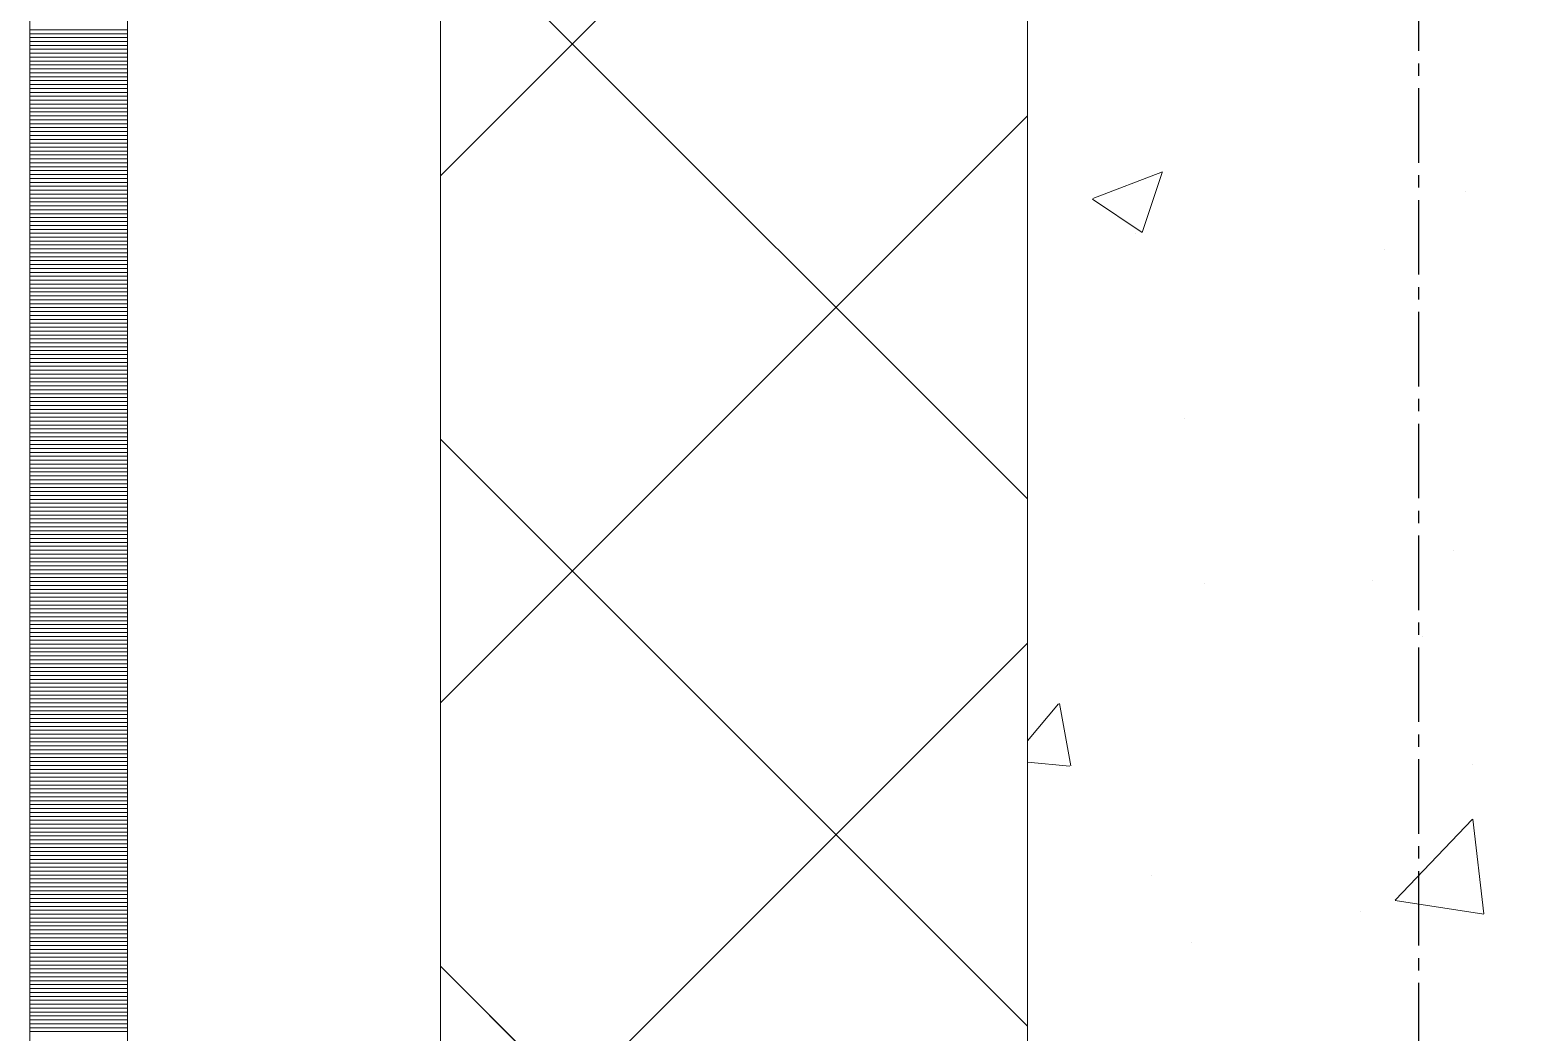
# Model space of a CAD drawing. Header units: millimetres. Extents: x 470010 to 1231400, y -134005 to 421770.
# Drawn here: x 672518.6 to 672898.8, y -28836.7 to -28580.5 of the extents above; entities that cross this region are included whole.
import ezdxf
from ezdxf.enums import TextEntityAlignment as Align

# ---------------------------------------------------------------- set-up
doc = ezdxf.new("R2010")
doc.units = ezdxf.units.MM
doc.linetypes.add('CENTER2', pattern=[28.575, 19.05, -3.175, 3.175, -3.175])
doc.linetypes.add('DASHED', pattern=[19.05, 12.7, -6.35])
doc.layers.get('Defpoints').update_dxf_attribs({"color": 140})
doc.layers.add('АР_Делит', color=120, linetype='Continuous', lineweight=0, plot=False)
for name, color, linetype, lineweight in [('АР_Стены ПЕНОблок', 52, 'Continuous', 20), ('АР_Тонкая', 254, 'Continuous', 5), ('АР_Утеплитель', 31, 'Continuous', 0), ('АР_Штриховка', 8, 'Continuous', 0)]:
    doc.layers.add(name, color=color, linetype=linetype, lineweight=lineweight)
doc.layers.add('РД_Оси_100', color=7, linetype='Continuous', lineweight=0, true_color=0x525252)
doc.styles.add('style1', font='ARIALN.TTF')

# ---------------------------------------------------------------- blocks, each defined once
blk = doc.blocks.new('СОШ_2200_АР_ОСИ_М100_28.05.24')
at = {"layer": 'АР_Делит', "color": 251, "linetype": 'DASHED', "true_color": 0x636466}
blk.add_lwpolyline([(114955, 135155), (114955, -355), (93595.036, -355), (93595.036, 13855), (94145, 13855), (94145, 68320), (66055, 68320), (66055, 13857.73), (83455, 13857.73), (83455, -355), (45245, -355), (45245, 13145), (44695, 13145), (44695, 26755), (45245, 26755), (45245, 68320), (20455, 68320), (20455, 26755), (27955, 26755), (27955, 13145), (-355, 13145), (-355, 100855)], dxfattribs=at)
at = {"layer": 'РД_Оси_100', "color": 251, "linetype": 'CENTER2', "true_color": 0x636466}
blk.add_line((0, -6155), (0, 139938.679), dxfattribs=at)
blk = doc.blocks.new('A$C9108343f')
at = {"layer": 'АР_Стены ПЕНОблок', "color": 18, "linetype": 'Continuous', "lineweight": 20, "true_color": 0x000000}
blk.add_line((7054.96, 97555), (7054.96, 21355), dxfattribs=at)
at = {"layer": 'АР_Тонкая', "color": 18, "linetype": 'Continuous', "lineweight": 5, "true_color": 0x000000}
for p, q in [((6799.96, 97555), (6799.96, 21355)), ((6824.96, 97555), (6824.96, 21355)), ((6824.96, 21355), (6824.96, 97555)), ((6904.96, 21355), (6904.96, 97555))]:
    blk.add_line(p, q, dxfattribs=at)
at = {"layer": 'АР_Утеплитель', "color": 18, "linetype": 'Continuous', "lineweight": 0, "true_color": 0x000000}
for p, q in [((6904.96, 97555), (6904.96, 21355)), ((7054.96, 21355), (7054.96, 97555))]:
    blk.add_line(p, q, dxfattribs=at)
at = {"layer": 'АР_Штриховка', "color": 18, "linetype": 'Continuous', "lineweight": 0, "true_color": 0x000000}
for p, q in [((6904.96, 71748.43), (7054.96, 71898.43)), ((7054.96, 71665.86), (6904.96, 71815.86)), ((6799.96, 71785.75), (6824.96, 71785.75)), ((6799.96, 71784.75), (6824.96, 71784.75)), ((6799.96, 71783.75), (6824.96, 71783.75)), ((6799.96, 71782.75), (6824.96, 71782.75)), ((6799.96, 71781.75), (6824.96, 71781.75)), ((6799.96, 71780.75), (6824.96, 71780.75)), ((6799.96, 71779.75), (6824.96, 71779.75)), ((6799.96, 71778.75), (6824.96, 71778.75)), ((6799.96, 71777.75), (6824.96, 71777.75)), ((6799.96, 71776.75), (6824.96, 71776.75)), ((6799.96, 71775.75), (6824.96, 71775.75)), ((6799.96, 71774.75), (6824.96, 71774.75)), ((6799.96, 71773.75), (6824.96, 71773.75)), ((6799.96, 71772.75), (6824.96, 71772.75)), ((6799.96, 71771.75), (6824.96, 71771.75)), ((6799.96, 71770.75), (6824.96, 71770.75)), ((6799.96, 71769.75), (6824.96, 71769.75)), ((6799.96, 71768.75), (6824.96, 71768.75)), ((6799.96, 71767.75), (6824.96, 71767.75)), ((6799.96, 71766.75), (6824.96, 71766.75)), ((6799.96, 71765.75), (6824.96, 71765.75)), ((6799.96, 71764.75), (6824.96, 71764.75)), ((6799.96, 71763.75), (6824.96, 71763.75)), ((6799.96, 71762.75), (6824.96, 71762.75)), ((6904.96, 71613.73), (7054.96, 71763.73)), ((6799.96, 71761.75), (6824.96, 71761.75)), ((6799.96, 71760.75), (6824.96, 71760.75)), ((6799.96, 71759.75), (6824.96, 71759.75)), ((6799.96, 71758.75), (6824.96, 71758.75)), ((6799.96, 71757.75), (6824.96, 71757.75)), ((6799.96, 71756.75), (6824.96, 71756.75)), ((6799.96, 71755.75), (6824.96, 71755.75)), ((6799.96, 71754.75), (6824.96, 71754.75)), ((6799.96, 71753.75), (6824.96, 71753.75)), ((6799.96, 71752.75), (6824.96, 71752.75)), ((6799.96, 71751.75), (6824.96, 71751.75)), ((6799.96, 71750.75), (6824.96, 71750.75)), ((6799.96, 71749.75), (6824.96, 71749.75)), ((6799.96, 71748.75), (6824.96, 71748.75)), ((6799.96, 71747.75), (6824.96, 71747.75)), ((7071.68, 71742.61), (7089.47, 71749.44)), ((7084.27, 71733.94), (7089.42, 71749.28)), ((6799.96, 71746.75), (6824.96, 71746.75)), ((6799.96, 71745.75), (6824.96, 71745.75)), ((6799.96, 71744.75), (6824.96, 71744.75)), ((6799.96, 71743.75), (6824.96, 71743.75)), ((7167.02, 71744.51), (7167.02, 71744.51)), ((6799.96, 71742.75), (6824.96, 71742.75)), ((6799.96, 71741.75), (6824.96, 71741.75)), ((6799.96, 71740.75), (6824.96, 71740.75)), ((7071.62, 71742.46), (7084.25, 71733.94)), ((6799.96, 71739.75), (6824.96, 71739.75)), ((6799.96, 71738.75), (6824.96, 71738.75)), ((6799.96, 71737.75), (6824.96, 71737.75)), ((6799.96, 71736.75), (6824.96, 71736.75)), ((6799.96, 71735.75), (6824.96, 71735.75)), ((6799.96, 71734.75), (6824.96, 71734.75)), ((6799.96, 71733.75), (6824.96, 71733.75)), ((6799.96, 71732.75), (6824.96, 71732.75)), ((7082.54, 71733.64), (7082.54, 71733.64)), ((6799.96, 71731.75), (6824.96, 71731.75)), ((6799.96, 71730.75), (6824.96, 71730.75)), ((6799.96, 71729.75), (6824.96, 71729.75)), ((6799.96, 71728.75), (6824.96, 71728.75)), ((7146.15, 71729.54), (7146.15, 71729.54)), ((6799.96, 71727.75), (6824.96, 71727.75)), ((6799.96, 71726.75), (6824.96, 71726.75)), ((6799.96, 71725.75), (6824.96, 71725.75)), ((6799.96, 71724.75), (6824.96, 71724.75)), ((6799.96, 71723.75), (6824.96, 71723.75)), ((6799.96, 71722.75), (6824.96, 71722.75)), ((6799.96, 71721.75), (6824.96, 71721.75)), ((6799.96, 71720.75), (6824.96, 71720.75)), ((6799.96, 71719.75), (6824.96, 71719.75)), ((6799.96, 71718.75), (6824.96, 71718.75)), ((6799.96, 71717.75), (6824.96, 71717.75)), ((6799.96, 71716.75), (6824.96, 71716.75)), ((6799.96, 71715.75), (6824.96, 71715.75)), ((6799.96, 71714.75), (6824.96, 71714.75)), ((6799.96, 71713.75), (6824.96, 71713.75)), ((6799.96, 71712.75), (6824.96, 71712.75)), ((6799.96, 71711.75), (6824.96, 71711.75)), ((6799.96, 71710.75), (6824.96, 71710.75)), ((6799.96, 71709.75), (6824.96, 71709.75)), ((6799.96, 71708.75), (6824.96, 71708.75)), ((6799.96, 71707.75), (6824.96, 71707.75)), ((6799.96, 71706.75), (6824.96, 71706.75)), ((6799.96, 71705.75), (6824.96, 71705.75)), ((6799.96, 71704.75), (6824.96, 71704.75)), ((6799.96, 71703.75), (6824.96, 71703.75)), ((6799.96, 71702.75), (6824.96, 71702.75)), ((6799.96, 71701.75), (6824.96, 71701.75)), ((6799.96, 71700.75), (6824.96, 71700.75)), ((6799.96, 71699.75), (6824.96, 71699.75)), ((6799.96, 71698.75), (6824.96, 71698.75)), ((6799.96, 71697.75), (6824.96, 71697.75)), ((6799.96, 71696.75), (6824.96, 71696.75)), ((6799.96, 71695.75), (6824.96, 71695.75)), ((6799.96, 71694.75), (6824.96, 71694.75)), ((6799.96, 71693.75), (6824.96, 71693.75)), ((6799.96, 71692.75), (6824.96, 71692.75)), ((6799.96, 71691.75), (6824.96, 71691.75)), ((6799.96, 71690.75), (6824.96, 71690.75)), ((6799.96, 71689.75), (6824.96, 71689.75)), ((6799.96, 71688.75), (6824.96, 71688.75)), ((6799.96, 71687.75), (6824.96, 71687.75)), ((6799.96, 71686.75), (6824.96, 71686.75)), ((6799.96, 71685.75), (6824.96, 71685.75)), ((6799.96, 71684.75), (6824.96, 71684.75)), ((6799.96, 71683.75), (6824.96, 71683.75)), ((7095.18, 71686.42), (7095.18, 71686.42)), ((6799.96, 71682.75), (6824.96, 71682.75)), ((6799.96, 71681.75), (6824.96, 71681.75)), ((6799.96, 71680.75), (6824.96, 71680.75)), ((6799.96, 71679.75), (6824.96, 71679.75)), ((7054.96, 71531.16), (6904.96, 71681.16)), ((6799.96, 71678.75), (6824.96, 71678.75)), ((6799.96, 71677.75), (6824.96, 71677.75)), ((6799.96, 71676.75), (6824.96, 71676.75)), ((6799.96, 71675.75), (6824.96, 71675.75)), ((6799.96, 71674.75), (6824.96, 71674.75)), ((6799.96, 71673.75), (6824.96, 71673.75)), ((6799.96, 71672.75), (6824.96, 71672.75)), ((6799.96, 71671.75), (6824.96, 71671.75)), ((6799.96, 71670.75), (6824.96, 71670.75)), ((6799.96, 71669.75), (6824.96, 71669.75)), ((6799.96, 71668.75), (6824.96, 71668.75)), ((6799.96, 71667.75), (6824.96, 71667.75)), ((6799.96, 71666.75), (6824.96, 71666.75)), ((6799.96, 71665.75), (6824.96, 71665.75)), ((6799.96, 71664.75), (6824.96, 71664.75)), ((6799.96, 71663.75), (6824.96, 71663.75)), ((6799.96, 71662.75), (6824.96, 71662.75)), ((6799.96, 71661.75), (6824.96, 71661.75)), ((6799.96, 71660.75), (6824.96, 71660.75)), ((6799.96, 71659.75), (6824.96, 71659.75)), ((6799.96, 71658.75), (6824.96, 71658.75)), ((6799.96, 71657.75), (6824.96, 71657.75)), ((6799.96, 71656.75), (6824.96, 71656.75)), ((6799.96, 71655.75), (6824.96, 71655.75)), ((6799.96, 71654.75), (6824.96, 71654.75)), ((6799.96, 71653.75), (6824.96, 71653.75)), ((6799.96, 71652.75), (6824.96, 71652.75)), ((7163.79, 71652.7), (7163.79, 71652.7)), ((6799.96, 71651.75), (6824.96, 71651.75)), ((6799.96, 71650.75), (6824.96, 71650.75)), ((6799.96, 71649.75), (6824.96, 71649.75)), ((6799.96, 71648.75), (6824.96, 71648.75)), ((6799.96, 71647.75), (6824.96, 71647.75)), ((6799.96, 71646.75), (6824.96, 71646.75)), ((6799.96, 71645.75), (6824.96, 71645.75)), ((7143.06, 71644.99), (7143.06, 71644.99)), ((6799.96, 71644.75), (6824.96, 71644.75)), ((6799.96, 71643.75), (6824.96, 71643.75)), ((6799.96, 71642.75), (6824.96, 71642.75)), ((6799.96, 71641.75), (6824.96, 71641.75)), ((7100.2, 71644.33), (7100.2, 71644.33)), ((6799.96, 71640.75), (6824.96, 71640.75)), ((6799.96, 71639.75), (6824.96, 71639.75)), ((6799.96, 71638.75), (6824.96, 71638.75)), ((6799.96, 71637.75), (6824.96, 71637.75)), ((6799.96, 71636.75), (6824.96, 71636.75)), ((6799.96, 71635.75), (6824.96, 71635.75)), ((6799.96, 71634.75), (6824.96, 71634.75)), ((6799.96, 71633.75), (6824.96, 71633.75)), ((6799.96, 71632.75), (6824.96, 71632.75)), ((6799.96, 71631.75), (6824.96, 71631.75)), ((6799.96, 71630.75), (6824.96, 71630.75)), ((6799.96, 71629.75), (6824.96, 71629.75)), ((7156.04, 71630.65), (7156.04, 71630.65)), ((6799.96, 71628.75), (6824.96, 71628.75)), ((6799.96, 71627.75), (6824.96, 71627.75)), ((6799.96, 71626.75), (6824.96, 71626.75)), ((6904.96, 71479.02), (7054.96, 71629.02)), ((6799.96, 71625.75), (6824.96, 71625.75)), ((6799.96, 71624.75), (6824.96, 71624.75)), ((6799.96, 71623.75), (6824.96, 71623.75)), ((6799.96, 71622.75), (6824.96, 71622.75)), ((6799.96, 71621.75), (6824.96, 71621.75)), ((6799.96, 71620.75), (6824.96, 71620.75)), ((6799.96, 71619.75), (6824.96, 71619.75)), ((6799.96, 71618.75), (6824.96, 71618.75)), ((6799.96, 71617.75), (6824.96, 71617.75)), ((6799.96, 71616.75), (6824.96, 71616.75)), ((6799.96, 71615.75), (6824.96, 71615.75)), ((6799.96, 71614.75), (6824.96, 71614.75)), ((6799.96, 71613.75), (6824.96, 71613.75)), ((6799.96, 71612.75), (6824.96, 71612.75)), ((6799.96, 71611.75), (6824.96, 71611.75)), ((6799.96, 71610.75), (6824.96, 71610.75)), ((7054.96, 71604.07), (7062.9, 71613.53)), ((7066.08, 71597.65), (7063.14, 71613.57)), ((6799.96, 71609.75), (6824.96, 71609.75)), ((6799.96, 71608.75), (6824.96, 71608.75)), ((6799.96, 71607.75), (6824.96, 71607.75)), ((6799.96, 71606.75), (6824.96, 71606.75)), ((6799.96, 71605.75), (6824.96, 71605.75)), ((6799.96, 71604.75), (6824.96, 71604.75)), ((6799.96, 71603.75), (6824.96, 71603.75)), ((6799.96, 71602.75), (6824.96, 71602.75)), ((6799.96, 71601.75), (6824.96, 71601.75)), ((6799.96, 71600.75), (6824.96, 71600.75)), ((6799.96, 71599.75), (6824.96, 71599.75)), ((6799.96, 71598.75), (6824.96, 71598.75)), ((6799.96, 71597.75), (6824.96, 71597.75)), ((6799.96, 71596.75), (6824.96, 71596.75)), ((6799.96, 71595.75), (6824.96, 71595.75)), ((7054.96, 71598.56), (7065.83, 71597.61)), ((7168.67, 71598.12), (7168.67, 71598.12)), ((6799.96, 71594.75), (6824.96, 71594.75)), ((6799.96, 71593.75), (6824.96, 71593.75)), ((6799.96, 71592.75), (6824.96, 71592.75)), ((6799.96, 71591.75), (6824.96, 71591.75)), ((6799.96, 71590.75), (6824.96, 71590.75)), ((6799.96, 71589.75), (6824.96, 71589.75)), ((6799.96, 71588.75), (6824.96, 71588.75)), ((6799.96, 71587.75), (6824.96, 71587.75)), ((6799.96, 71586.75), (6824.96, 71586.75)), ((6799.96, 71585.75), (6824.96, 71585.75)), ((6799.96, 71584.75), (6824.96, 71584.75)), ((7148.93, 71563.37), (7168.72, 71583.99)), ((7171.59, 71559.88), (7168.79, 71584)), ((6799.96, 71583.75), (6824.96, 71583.75)), ((6799.96, 71582.75), (6824.96, 71582.75)), ((6799.96, 71581.75), (6824.96, 71581.75)), ((6799.96, 71580.75), (6824.96, 71580.75)), ((6799.96, 71579.75), (6824.96, 71579.75)), ((6799.96, 71578.75), (6824.96, 71578.75)), ((6799.96, 71577.75), (6824.96, 71577.75)), ((6799.96, 71576.75), (6824.96, 71576.75)), ((6799.96, 71575.75), (6824.96, 71575.75)), ((6799.96, 71574.75), (6824.96, 71574.75)), ((6799.96, 71573.75), (6824.96, 71573.75)), ((6799.96, 71572.75), (6824.96, 71572.75)), ((6799.96, 71571.75), (6824.96, 71571.75)), ((6799.96, 71570.75), (6824.96, 71570.75)), ((6799.96, 71569.75), (6824.96, 71569.75)), ((7086.63, 71569.73), (7086.63, 71569.73)), ((6799.96, 71568.75), (6824.96, 71568.75)), ((6799.96, 71567.75), (6824.96, 71567.75)), ((6799.96, 71566.75), (6824.96, 71566.75)), ((6799.96, 71565.75), (6824.96, 71565.75)), ((6799.96, 71564.75), (6824.96, 71564.75)), ((6799.96, 71563.75), (6824.96, 71563.75)), ((6799.96, 71562.75), (6824.96, 71562.75)), ((6799.96, 71561.75), (6824.96, 71561.75)), ((7148.99, 71563.26), (7171.58, 71559.76)), ((6799.96, 71560.75), (6824.96, 71560.75)), ((6799.96, 71559.75), (6824.96, 71559.75)), ((6799.96, 71558.75), (6824.96, 71558.75)), ((6799.96, 71557.75), (6824.96, 71557.75)), ((7139.98, 71560.43), (7139.98, 71560.43)), ((6799.96, 71556.75), (6824.96, 71556.75)), ((6799.96, 71555.75), (6824.96, 71555.75)), ((6799.96, 71554.75), (6824.96, 71554.75)), ((6799.96, 71553.75), (6824.96, 71553.75)), ((6799.96, 71552.75), (6824.96, 71552.75)), ((6799.96, 71551.75), (6824.96, 71551.75)), ((6799.96, 71550.75), (6824.96, 71550.75)), ((6799.96, 71549.75), (6824.96, 71549.75)), ((7096.97, 71552.52), (7096.97, 71552.52)), ((6799.96, 71548.75), (6824.96, 71548.75)), ((6799.96, 71547.75), (6824.96, 71547.75)), ((6799.96, 71546.75), (6824.96, 71546.75)), ((7054.96, 71396.46), (6904.96, 71546.46)), ((6799.96, 71545.75), (6824.96, 71545.75)), ((6799.96, 71544.75), (6824.96, 71544.75)), ((6799.96, 71543.75), (6824.96, 71543.75)), ((6799.96, 71542.75), (6824.96, 71542.75)), ((6799.96, 71541.75), (6824.96, 71541.75)), ((6799.96, 71540.75), (6824.96, 71540.75)), ((6799.96, 71539.75), (6824.96, 71539.75)), ((6799.96, 71538.75), (6824.96, 71538.75)), ((6799.96, 71537.75), (6824.96, 71537.75)), ((6799.96, 71536.75), (6824.96, 71536.75)), ((6799.96, 71535.75), (6824.96, 71535.75)), ((6799.96, 71534.75), (6824.96, 71534.75)), ((6799.96, 71533.75), (6824.96, 71533.75)), ((6799.96, 71532.75), (6824.96, 71532.75)), ((6799.96, 71531.75), (6824.96, 71531.75)), ((6799.96, 71530.75), (6824.96, 71530.75)), ((6799.96, 71529.75), (6824.96, 71529.75))]:
    blk.add_line(p, q, dxfattribs=at)
at = {"layer": 'РД_Оси_100'}
blk.add_blockref('СОШ_2200_АР_ОСИ_М100_28.05.24', (7154.96, 6755), dxfattribs=at)
at = {"layer": 'Defpoints', "color": 18, "true_color": 0x000000, "style": 'style1'}
for p in [(143949.34, 316089.12), (143974.98, 281639.5), (143890.4, 273244.71), (143839.99, 264276.81), (143967.75, 254892.38), (12251.96, 104178.14), (12382.58, 96023.14)]:
    blk.add_attdef('АР-ПОМЕЩЕНИЕ:НАИМЕНОВАНИЕ', text='', height=100, dxfattribs=at).set_placement(p, align=Align.MIDDLE)
at = {"layer": 'Defpoints', "color": 18, "true_color": 0x000000, "style": 'style1', "flags": 8}
for p in [(143951.3, 279099.09), (143848.34, 269251.11), (143875.33, 260094.25), (144049.74, 250824.7), (163419.28, 238153.36), (155897.46, 237965.97), (183037.2, 237965.97), (143342.94, 237876.19)]:
    blk.add_attdef('АР-ПОМЕЩЕНИЕ:НАИМЕНОВАНИЕ', text='', height=100, dxfattribs=at).set_placement(p, align=Align.MIDDLE)

msp = doc.modelspace()

# ---------------------------------------------------------------- linework, layer by layer
at = {"layer": 'АР_Стены ПЕНОблок', "color": 18, "linetype": 'Continuous', "lineweight": 20, "true_color": 0x000000}
msp.add_line((672773.57, -2811.242), (672773.57, -79011.242), dxfattribs=at)
at = {"layer": 'АР_Тонкая', "color": 18, "linetype": 'Continuous', "lineweight": 5, "true_color": 0x000000}
for p, q in [((672518.57, -2811.242), (672518.57, -79011.242)), ((672543.57, -2811.242), (672543.57, -79011.242)), ((672543.57, -79011.242), (672543.57, -2811.242)), ((672623.57, -79011.242), (672623.57, -2811.242))]:
    msp.add_line(p, q, dxfattribs=at)
at = {"layer": 'АР_Утеплитель', "color": 18, "linetype": 'Continuous', "lineweight": 0, "true_color": 0x000000}
for p, q in [((672623.57, -2811.242), (672623.57, -79011.242)), ((672773.57, -79011.242), (672773.57, -2811.242))]:
    msp.add_line(p, q, dxfattribs=at)
at = {"layer": 'АР_Штриховка', "color": 18, "linetype": 'Continuous', "lineweight": 0, "true_color": 0x000000}
for p, q in [((672623.57, -28617.812), (672773.57, -28467.812)), ((672773.57, -28700.379), (672623.57, -28550.379)), ((672518.57, -28581.492), (672543.57, -28581.492)), ((672518.57, -28582.492), (672543.57, -28582.492)), ((672518.57, -28583.492), (672543.57, -28583.492)), ((672518.57, -28584.492), (672543.57, -28584.492)), ((672518.57, -28585.492), (672543.57, -28585.492)), ((672518.57, -28586.492), (672543.57, -28586.492)), ((672518.57, -28587.492), (672543.57, -28587.492)), ((672518.57, -28588.492), (672543.57, -28588.492)), ((672518.57, -28589.492), (672543.57, -28589.492)), ((672518.57, -28590.492), (672543.57, -28590.492)), ((672518.57, -28591.492), (672543.57, -28591.492)), ((672518.57, -28592.492), (672543.57, -28592.492)), ((672518.57, -28593.492), (672543.57, -28593.492)), ((672518.57, -28594.492), (672543.57, -28594.492)), ((672518.57, -28595.492), (672543.57, -28595.492)), ((672518.57, -28596.492), (672543.57, -28596.492)), ((672518.57, -28597.492), (672543.57, -28597.492)), ((672518.57, -28598.492), (672543.57, -28598.492)), ((672518.57, -28599.492), (672543.57, -28599.492)), ((672518.57, -28600.492), (672543.57, -28600.492)), ((672518.57, -28601.492), (672543.57, -28601.492)), ((672518.57, -28602.492), (672543.57, -28602.492)), ((672518.57, -28603.492), (672543.57, -28603.492)), ((672518.57, -28604.492), (672543.57, -28604.492)), ((672518.57, -28605.492), (672543.57, -28605.492)), ((672623.57, -28752.516), (672773.57, -28602.516)), ((672518.57, -28606.492), (672543.57, -28606.492)), ((672518.57, -28607.492), (672543.57, -28607.492)), ((672518.57, -28608.492), (672543.57, -28608.492)), ((672518.57, -28609.492), (672543.57, -28609.492)), ((672518.57, -28610.492), (672543.57, -28610.492)), ((672518.57, -28611.492), (672543.57, -28611.492)), ((672518.57, -28612.492), (672543.57, -28612.492)), ((672518.57, -28613.492), (672543.57, -28613.492)), ((672518.57, -28614.492), (672543.57, -28614.492)), ((672518.57, -28615.492), (672543.57, -28615.492)), ((672518.57, -28616.492), (672543.57, -28616.492)), ((672518.57, -28617.492), (672543.57, -28617.492)), ((672790.297, -28623.629), (672808.082, -28616.802)), ((672802.878, -28632.307), (672808.028, -28616.958)), ((672518.57, -28618.492), (672543.57, -28618.492)), ((672518.57, -28619.492), (672543.57, -28619.492)), ((672518.57, -28620.492), (672543.57, -28620.492)), ((672518.57, -28621.492), (672543.57, -28621.492)), ((672518.57, -28622.492), (672543.57, -28622.492)), ((672518.57, -28623.492), (672543.57, -28623.492)), ((672518.57, -28624.492), (672543.57, -28624.492)), ((672790.229, -28623.78), (672802.863, -28632.302)), ((672518.57, -28625.492), (672543.57, -28625.492)), ((672518.57, -28626.492), (672543.57, -28626.492)), ((672518.57, -28627.492), (672543.57, -28627.492)), ((672518.57, -28628.492), (672543.57, -28628.492)), ((672518.57, -28629.492), (672543.57, -28629.492)), ((672518.57, -28630.492), (672543.57, -28630.492)), ((672518.57, -28631.492), (672543.57, -28631.492)), ((672518.57, -28632.492), (672543.57, -28632.492)), ((672518.57, -28633.492), (672543.57, -28633.492)), ((672518.57, -28634.492), (672543.57, -28634.492)), ((672518.57, -28635.492), (672543.57, -28635.492)), ((672518.57, -28636.492), (672543.57, -28636.492)), ((672518.57, -28637.492), (672543.57, -28637.492)), ((672518.57, -28638.492), (672543.57, -28638.492)), ((672518.57, -28639.492), (672543.57, -28639.492)), ((672518.57, -28640.492), (672543.57, -28640.492)), ((672518.57, -28641.492), (672543.57, -28641.492)), ((672518.57, -28642.492), (672543.57, -28642.492)), ((672518.57, -28643.492), (672543.57, -28643.492)), ((672518.57, -28644.492), (672543.57, -28644.492)), ((672518.57, -28645.492), (672543.57, -28645.492)), ((672518.57, -28646.492), (672543.57, -28646.492)), ((672518.57, -28647.492), (672543.57, -28647.492)), ((672518.57, -28648.492), (672543.57, -28648.492)), ((672518.57, -28649.492), (672543.57, -28649.492)), ((672518.57, -28650.492), (672543.57, -28650.492)), ((672518.57, -28651.492), (672543.57, -28651.492)), ((672518.57, -28652.492), (672543.57, -28652.492)), ((672518.57, -28653.492), (672543.57, -28653.492)), ((672518.57, -28654.492), (672543.57, -28654.492)), ((672518.57, -28655.492), (672543.57, -28655.492)), ((672518.57, -28656.492), (672543.57, -28656.492)), ((672518.57, -28657.492), (672543.57, -28657.492)), ((672518.57, -28658.492), (672543.57, -28658.492)), ((672518.57, -28659.492), (672543.57, -28659.492)), ((672518.57, -28660.492), (672543.57, -28660.492)), ((672518.57, -28661.492), (672543.57, -28661.492)), ((672518.57, -28662.492), (672543.57, -28662.492)), ((672518.57, -28663.492), (672543.57, -28663.492)), ((672518.57, -28664.492), (672543.57, -28664.492)), ((672518.57, -28665.492), (672543.57, -28665.492)), ((672518.57, -28666.492), (672543.57, -28666.492)), ((672518.57, -28667.492), (672543.57, -28667.492)), ((672518.57, -28668.492), (672543.57, -28668.492)), ((672518.57, -28669.492), (672543.57, -28669.492)), ((672518.57, -28670.492), (672543.57, -28670.492)), ((672518.57, -28671.492), (672543.57, -28671.492)), ((672518.57, -28672.492), (672543.57, -28672.492)), ((672518.57, -28673.492), (672543.57, -28673.492)), ((672518.57, -28674.492), (672543.57, -28674.492)), ((672518.57, -28675.492), (672543.57, -28675.492)), ((672518.57, -28676.492), (672543.57, -28676.492)), ((672518.57, -28677.492), (672543.57, -28677.492)), ((672518.57, -28678.492), (672543.57, -28678.492)), ((672518.57, -28679.492), (672543.57, -28679.492)), ((672518.57, -28680.492), (672543.57, -28680.492)), ((672518.57, -28681.492), (672543.57, -28681.492)), ((672518.57, -28682.492), (672543.57, -28682.492)), ((672518.57, -28683.492), (672543.57, -28683.492)), ((672518.57, -28684.492), (672543.57, -28684.492)), ((672518.57, -28685.492), (672543.57, -28685.492)), ((672773.57, -28835.083), (672623.57, -28685.083)), ((672518.57, -28686.492), (672543.57, -28686.492)), ((672518.57, -28687.492), (672543.57, -28687.492)), ((672518.57, -28688.492), (672543.57, -28688.492)), ((672518.57, -28689.492), (672543.57, -28689.492)), ((672518.57, -28690.492), (672543.57, -28690.492)), ((672518.57, -28691.492), (672543.57, -28691.492)), ((672518.57, -28692.492), (672543.57, -28692.492)), ((672518.57, -28693.492), (672543.57, -28693.492)), ((672518.57, -28694.492), (672543.57, -28694.492)), ((672518.57, -28695.492), (672543.57, -28695.492)), ((672518.57, -28696.492), (672543.57, -28696.492)), ((672518.57, -28697.492), (672543.57, -28697.492)), ((672518.57, -28698.492), (672543.57, -28698.492)), ((672518.57, -28699.492), (672543.57, -28699.492)), ((672518.57, -28700.492), (672543.57, -28700.492)), ((672518.57, -28701.492), (672543.57, -28701.492)), ((672518.57, -28702.492), (672543.57, -28702.492)), ((672518.57, -28703.492), (672543.57, -28703.492)), ((672518.57, -28704.492), (672543.57, -28704.492)), ((672518.57, -28705.492), (672543.57, -28705.492)), ((672518.57, -28706.492), (672543.57, -28706.492)), ((672518.57, -28707.492), (672543.57, -28707.492)), ((672518.57, -28708.492), (672543.57, -28708.492)), ((672518.57, -28709.492), (672543.57, -28709.492)), ((672518.57, -28710.492), (672543.57, -28710.492)), ((672518.57, -28711.492), (672543.57, -28711.492)), ((672518.57, -28712.492), (672543.57, -28712.492)), ((672518.57, -28713.492), (672543.57, -28713.492)), ((672518.57, -28714.492), (672543.57, -28714.492)), ((672518.57, -28715.492), (672543.57, -28715.492)), ((672518.57, -28716.492), (672543.57, -28716.492)), ((672518.57, -28717.492), (672543.57, -28717.492)), ((672518.57, -28718.492), (672543.57, -28718.492)), ((672518.57, -28719.492), (672543.57, -28719.492)), ((672518.57, -28720.492), (672543.57, -28720.492)), ((672518.57, -28721.492), (672543.57, -28721.492)), ((672518.57, -28722.492), (672543.57, -28722.492)), ((672518.57, -28723.492), (672543.57, -28723.492)), ((672518.57, -28724.492), (672543.57, -28724.492)), ((672518.57, -28725.492), (672543.57, -28725.492)), ((672518.57, -28726.492), (672543.57, -28726.492)), ((672518.57, -28727.492), (672543.57, -28727.492)), ((672518.57, -28728.492), (672543.57, -28728.492)), ((672518.57, -28729.492), (672543.57, -28729.492)), ((672518.57, -28730.492), (672543.57, -28730.492)), ((672518.57, -28731.492), (672543.57, -28731.492)), ((672518.57, -28732.492), (672543.57, -28732.492)), ((672518.57, -28733.492), (672543.57, -28733.492)), ((672518.57, -28734.492), (672543.57, -28734.492)), ((672518.57, -28735.492), (672543.57, -28735.492)), ((672518.57, -28736.492), (672543.57, -28736.492)), ((672518.57, -28737.492), (672543.57, -28737.492)), ((672518.57, -28738.492), (672543.57, -28738.492)), ((672623.57, -28887.22), (672773.57, -28737.22)), ((672518.57, -28739.492), (672543.57, -28739.492)), ((672518.57, -28740.492), (672543.57, -28740.492)), ((672518.57, -28741.492), (672543.57, -28741.492)), ((672518.57, -28742.492), (672543.57, -28742.492)), ((672518.57, -28743.492), (672543.57, -28743.492)), ((672518.57, -28744.492), (672543.57, -28744.492)), ((672518.57, -28745.492), (672543.57, -28745.492)), ((672518.57, -28746.492), (672543.57, -28746.492)), ((672518.57, -28747.492), (672543.57, -28747.492)), ((672518.57, -28748.492), (672543.57, -28748.492)), ((672518.57, -28749.492), (672543.57, -28749.492)), ((672518.57, -28750.492), (672543.57, -28750.492)), ((672518.57, -28751.492), (672543.57, -28751.492)), ((672518.57, -28752.492), (672543.57, -28752.492)), ((672518.57, -28753.492), (672543.57, -28753.492)), ((672773.57, -28762.171), (672781.51, -28752.709)), ((672784.692, -28768.59), (672781.756, -28752.668)), ((672518.57, -28754.492), (672543.57, -28754.492)), ((672518.57, -28755.492), (672543.57, -28755.492)), ((672518.57, -28756.492), (672543.57, -28756.492)), ((672518.57, -28757.492), (672543.57, -28757.492)), ((672518.57, -28758.492), (672543.57, -28758.492)), ((672518.57, -28759.492), (672543.57, -28759.492)), ((672518.57, -28760.492), (672543.57, -28760.492)), ((672518.57, -28761.492), (672543.57, -28761.492)), ((672518.57, -28762.492), (672543.57, -28762.492)), ((672518.57, -28763.492), (672543.57, -28763.492)), ((672518.57, -28764.492), (672543.57, -28764.492)), ((672518.57, -28765.492), (672543.57, -28765.492)), ((672518.57, -28766.492), (672543.57, -28766.492)), ((672518.57, -28767.492), (672543.57, -28767.492)), ((672518.57, -28768.492), (672543.57, -28768.492)), ((672518.57, -28769.492), (672543.57, -28769.492)), ((672773.57, -28767.683), (672784.446, -28768.635)), ((672518.57, -28770.492), (672543.57, -28770.492)), ((672518.57, -28771.492), (672543.57, -28771.492)), ((672518.57, -28772.492), (672543.57, -28772.492)), ((672518.57, -28773.492), (672543.57, -28773.492)), ((672518.57, -28774.492), (672543.57, -28774.492)), ((672518.57, -28775.492), (672543.57, -28775.492)), ((672518.57, -28776.492), (672543.57, -28776.492)), ((672518.57, -28777.492), (672543.57, -28777.492)), ((672518.57, -28778.492), (672543.57, -28778.492)), ((672518.57, -28779.492), (672543.57, -28779.492)), ((672518.57, -28780.492), (672543.57, -28780.492)), ((672518.57, -28781.492), (672543.57, -28781.492)), ((672518.57, -28782.492), (672543.57, -28782.492)), ((672518.57, -28783.492), (672543.57, -28783.492)), ((672518.57, -28784.492), (672543.57, -28784.492)), ((672867.546, -28802.868), (672887.33, -28782.249)), ((672890.206, -28806.364), (672887.4, -28782.241)), ((672518.57, -28785.492), (672543.57, -28785.492)), ((672518.57, -28786.492), (672543.57, -28786.492)), ((672518.57, -28787.492), (672543.57, -28787.492)), ((672518.57, -28788.492), (672543.57, -28788.492)), ((672518.57, -28789.492), (672543.57, -28789.492)), ((672518.57, -28790.492), (672543.57, -28790.492)), ((672518.57, -28791.492), (672543.57, -28791.492)), ((672518.57, -28792.492), (672543.57, -28792.492)), ((672518.57, -28793.492), (672543.57, -28793.492)), ((672518.57, -28794.492), (672543.57, -28794.492)), ((672518.57, -28795.492), (672543.57, -28795.492)), ((672518.57, -28796.492), (672543.57, -28796.492)), ((672518.57, -28797.492), (672543.57, -28797.492)), ((672518.57, -28798.492), (672543.57, -28798.492)), ((672518.57, -28799.492), (672543.57, -28799.492)), ((672518.57, -28800.492), (672543.57, -28800.492)), ((672518.57, -28801.492), (672543.57, -28801.492)), ((672518.57, -28802.492), (672543.57, -28802.492)), ((672518.57, -28803.492), (672543.57, -28803.492)), ((672867.598, -28802.978), (672890.188, -28806.481)), ((672518.57, -28804.492), (672543.57, -28804.492)), ((672518.57, -28805.492), (672543.57, -28805.492)), ((672518.57, -28806.492), (672543.57, -28806.492)), ((672518.57, -28807.492), (672543.57, -28807.492)), ((672518.57, -28808.492), (672543.57, -28808.492)), ((672518.57, -28809.492), (672543.57, -28809.492)), ((672518.57, -28810.492), (672543.57, -28810.492)), ((672518.57, -28811.492), (672543.57, -28811.492)), ((672518.57, -28812.492), (672543.57, -28812.492)), ((672518.57, -28813.492), (672543.57, -28813.492)), ((672518.57, -28814.492), (672543.57, -28814.492)), ((672518.57, -28815.492), (672543.57, -28815.492)), ((672518.57, -28816.492), (672543.57, -28816.492)), ((672518.57, -28817.492), (672543.57, -28817.492)), ((672518.57, -28818.492), (672543.57, -28818.492)), ((672518.57, -28819.492), (672543.57, -28819.492)), ((672518.57, -28820.492), (672543.57, -28820.492)), ((672518.57, -28821.492), (672543.57, -28821.492)), ((672518.57, -28822.492), (672543.57, -28822.492)), ((672773.57, -28969.787), (672623.57, -28819.787)), ((672518.57, -28823.492), (672543.57, -28823.492)), ((672518.57, -28824.492), (672543.57, -28824.492)), ((672518.57, -28825.492), (672543.57, -28825.492)), ((672518.57, -28826.492), (672543.57, -28826.492)), ((672518.57, -28827.492), (672543.57, -28827.492)), ((672518.57, -28828.492), (672543.57, -28828.492)), ((672518.57, -28829.492), (672543.57, -28829.492)), ((672518.57, -28830.492), (672543.57, -28830.492)), ((672518.57, -28831.492), (672543.57, -28831.492)), ((672518.57, -28832.492), (672543.57, -28832.492)), ((672518.57, -28833.492), (672543.57, -28833.492)), ((672518.57, -28834.492), (672543.57, -28834.492)), ((672518.57, -28835.492), (672543.57, -28835.492)), ((672518.57, -28836.492), (672543.57, -28836.492))]:
    msp.add_line(p, q, dxfattribs=at)

# ---------------------------------------------------------------- block references
msp.add_blockref('A$C9108343f', (665718.612, -100366.242))
at = {"layer": 'РД_Оси_100'}
msp.add_blockref('СОШ_2200_АР_ОСИ_М100_28.05.24', (672873.57, -93611.242), dxfattribs=at)

doc.saveas('drawing.dxf')
